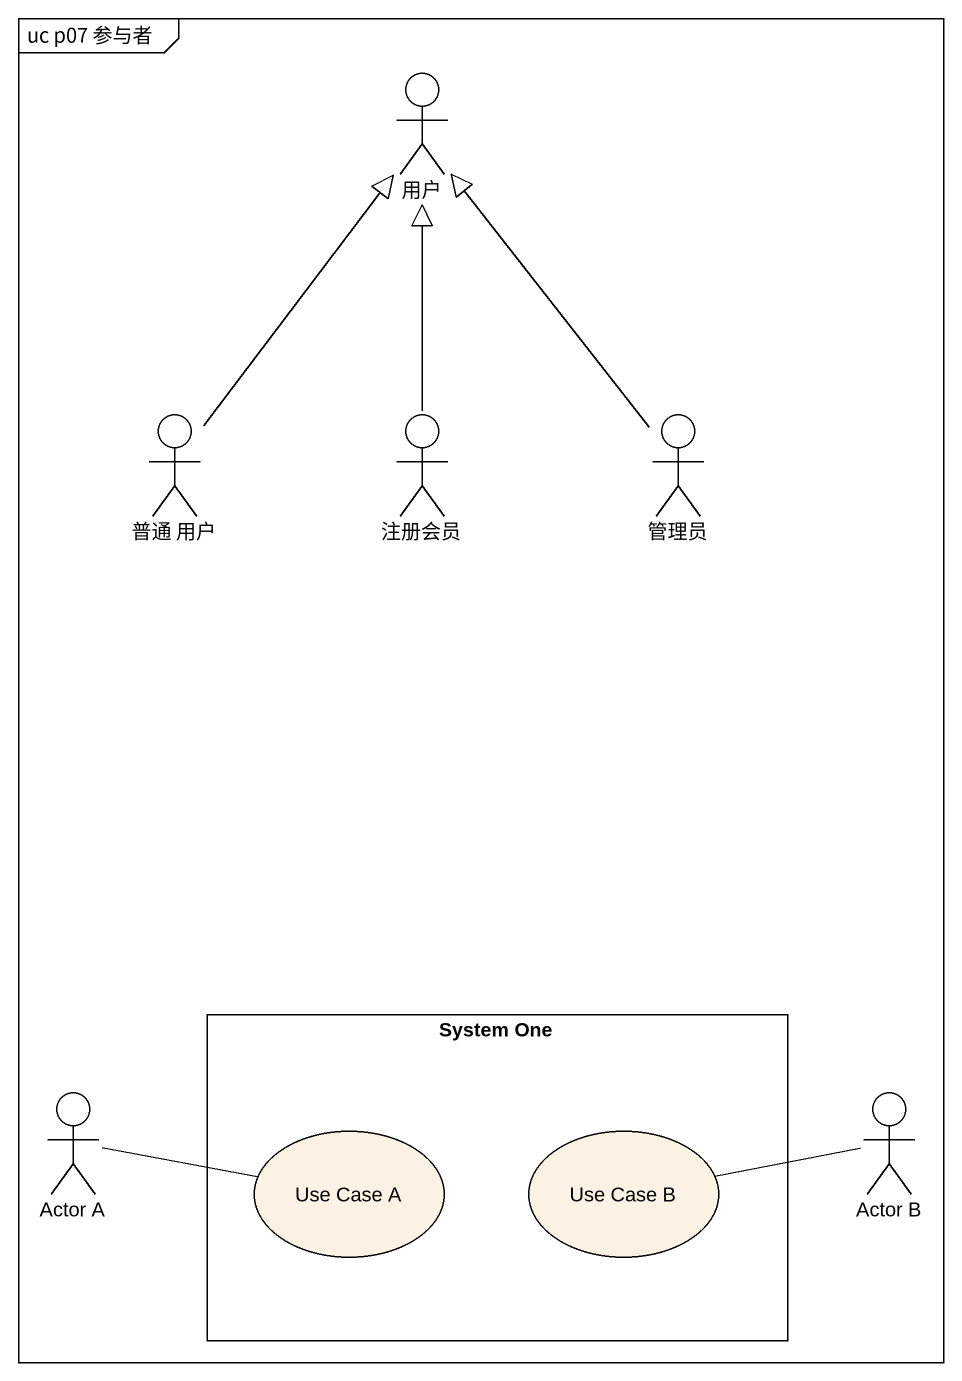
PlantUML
@startuml
mainframe uc p07 参与者
actor 用户
actor "普通 用户" as 普通_用户
actor 注册会员
actor 管理员
rectangle "System One" as System_One {
  usecase "Use Case A" as Use_Case_A
  usecase "Use Case B" as Use_Case_B
}
actor "Actor A" as Actor_A
actor "Actor B" as Actor_B
普通_用户 -up-|> 用户
注册会员 -up-|> 用户
管理员 -up-|> 用户
Actor_A -right- Use_Case_A
Actor_B -left- Use_Case_B
@enduml
